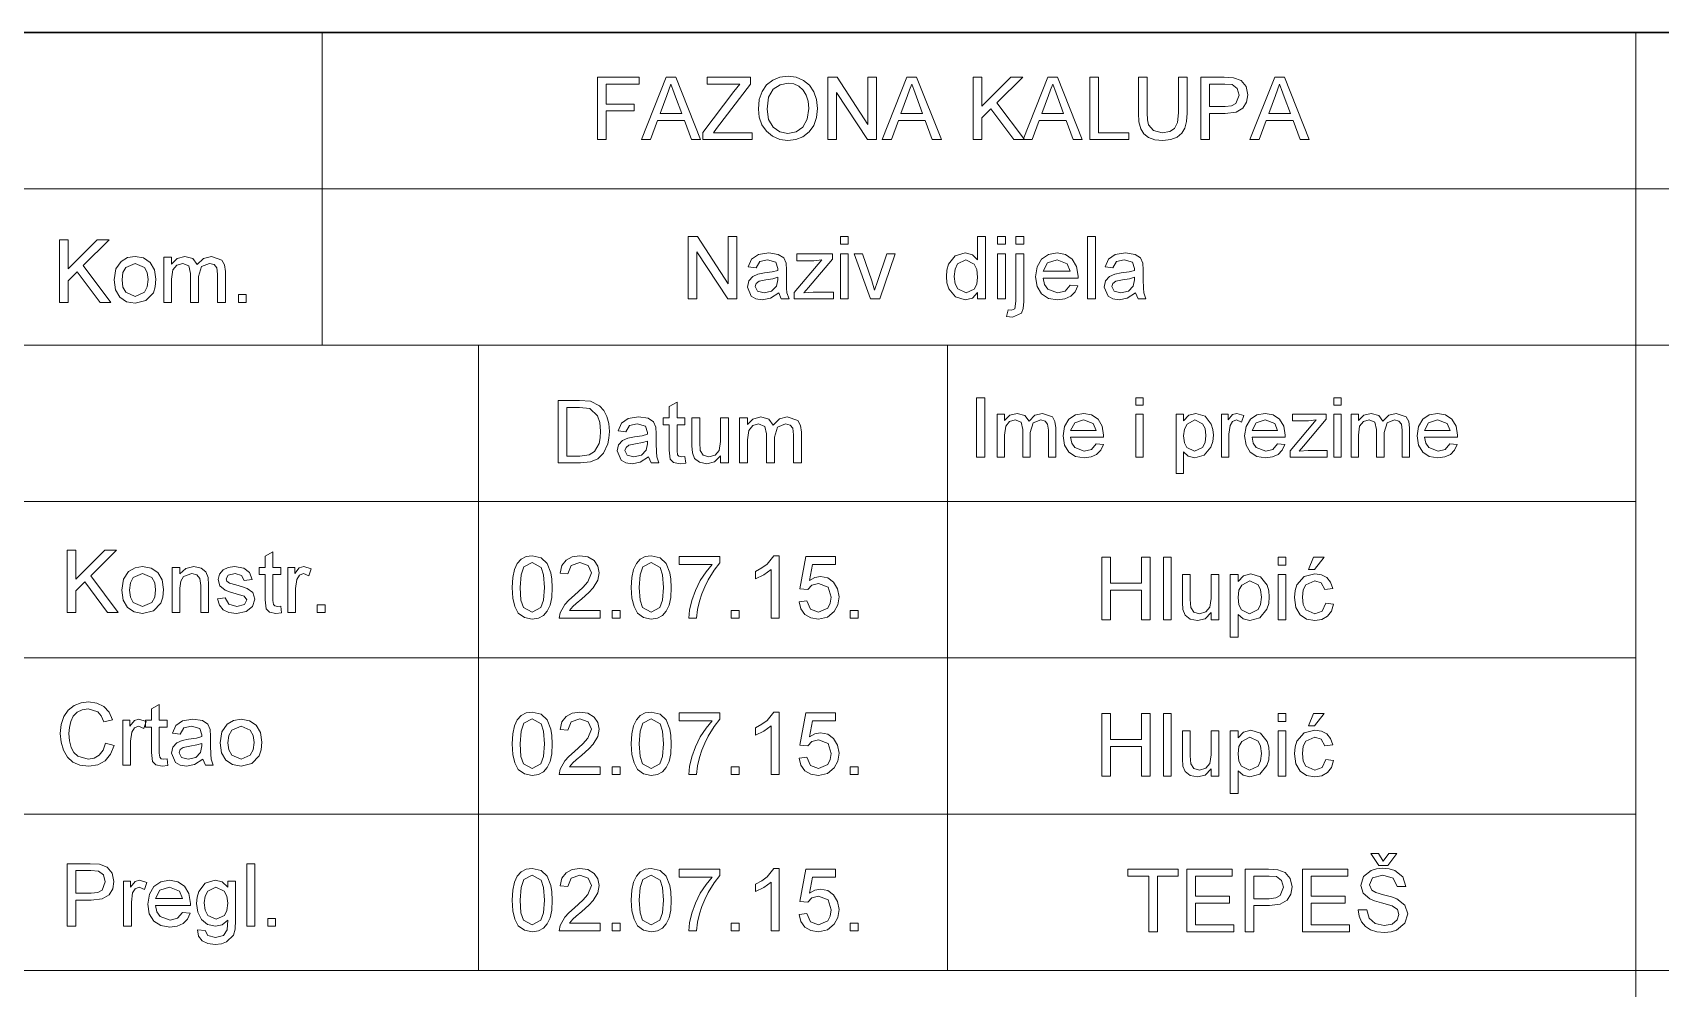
# Model space of a CAD drawing. Extents: x 0 to 297, y 0 to 420.
# Drawn here: x 224.73 to 261.16, y 18.6 to 40 of the extents above; entities that cross this region are included whole.
import ezdxf

# ---------------------------------------------------------------- set-up
doc = ezdxf.new("R2010")
doc.units = 0

msp = doc.modelspace()

# ---------------------------------------------------------------- linework, layer by layer
at = {"color": 7, "lineweight": 30}
msp.add_line((142.421, 40), (292, 40), dxfattribs=at)
at = {"color": 7, "lineweight": 13, "ltscale": 0.175}
msp.add_line((231.211, 40), (231.211, 33), dxfattribs=at)
at = {"color": 7, "lineweight": 13}
for p, q in [((260.611, 40), (260.611, 5)), ((142.421, 36.5), (292, 36.5)), ((292, 33), (142.421, 33)), ((142.421, 29.5), (260.611, 29.5)), ((142.421, 26), (260.611, 26)), ((142.421, 22.5), (260.611, 22.5)), ((142.421, 19), (292, 19))]:
    msp.add_line(p, q, dxfattribs=at)
at = {"color": 7, "lineweight": 13, "ltscale": 0.35}
for p, q in [((234.711, 33), (234.711, 19)), ((245.211, 33), (245.211, 19))]:
    msp.add_line(p, q, dxfattribs=at)
at = {"color": 7, "lineweight": 13}
for points in [[(237.376, 37.602), (237.376, 39.002), (238.31, 39.002), (238.31, 38.847), (237.571, 38.847), (237.571, 38.4), (238.193, 38.4), (238.193, 38.244), (237.571, 38.244), (237.571, 37.602)], [(238.357, 37.602), (238.912, 39.002), (239.127, 39.002), (239.682, 37.602), (239.476, 37.602), (239.32, 38.03), (238.719, 38.03), (238.562, 37.602)], [(239.732, 37.602), (239.732, 37.765), (240.429, 38.677), (240.559, 38.847), (239.829, 38.847), (239.829, 39.002), (240.802, 39.002), (240.802, 38.847), (240.042, 37.854), (239.969, 37.758), (240.84, 37.758), (240.84, 37.602)], [(240.977, 38.284), (240.997, 38.498), (241.059, 38.679), (241.161, 38.826), (241.297, 38.935), (241.456, 39), (241.639, 39.022), (241.821, 38.999), (241.984, 38.93), (242.119, 38.82), (242.218, 38.673), (242.279, 38.498), (242.299, 38.3), (242.278, 38.1), (242.214, 37.921), (242.111, 37.775), (241.973, 37.669), (241.812, 37.604), (241.638, 37.583), (241.453, 37.607), (241.289, 37.678), (241.154, 37.79), (241.056, 37.937), (240.996, 38.106)], [(242.532, 37.602), (242.532, 39.002), (242.738, 39.002), (243.427, 37.945), (243.427, 39.002), (243.621, 39.002), (243.621, 37.602), (243.415, 37.602), (242.727, 38.66), (242.727, 37.602)], [(243.746, 37.602), (244.301, 39.002), (244.516, 39.002), (245.071, 37.602), (244.865, 37.602), (244.709, 38.03), (244.108, 38.03), (243.952, 37.602)], [(245.782, 37.602), (245.782, 39.002), (245.977, 39.002), (245.977, 38.354), (246.625, 39.002), (246.891, 39.002), (246.314, 38.426), (246.93, 37.602), (246.692, 37.602), (246.178, 38.289), (245.977, 38.088), (245.977, 37.602)], [(246.899, 37.602), (247.454, 39.002), (247.669, 39.002), (248.224, 37.602), (248.019, 37.602), (247.862, 38.03), (247.261, 38.03), (247.105, 37.602)], [(248.391, 37.602), (248.391, 39.002), (248.585, 39.002), (248.585, 37.758), (249.266, 37.758), (249.266, 37.602)], [(250.374, 39.002), (250.569, 39.002), (250.569, 38.196), (250.557, 38.007), (250.522, 37.862), (250.455, 37.75), (250.351, 37.661), (250.209, 37.602), (250.028, 37.583), (249.851, 37.6), (249.709, 37.65), (249.603, 37.733), (249.533, 37.846), (249.493, 37.998), (249.48, 38.196), (249.48, 39.002), (249.674, 39.002), (249.674, 38.202), (249.682, 38.045), (249.707, 37.936), (249.818, 37.804), (250.012, 37.758), (250.18, 37.781), (250.291, 37.85), (250.354, 37.984), (250.374, 38.202)], [(250.88, 37.602), (250.88, 39.002), (251.399, 39.002), (251.608, 38.989), (251.778, 38.925), (251.888, 38.792), (251.93, 38.604), (251.902, 38.442), (251.82, 38.307), (251.665, 38.216), (251.422, 38.186), (251.074, 38.186), (251.074, 37.602)], [(251.977, 37.602), (252.532, 39.002), (252.747, 39.002), (253.302, 37.602), (253.097, 37.602), (252.94, 38.03), (252.339, 38.03), (252.183, 37.602)], [(238.777, 38.186), (239.262, 38.186), (239.124, 38.563), (239.065, 38.722), (239.019, 38.847), (238.972, 38.718), (238.924, 38.588)], [(241.171, 38.281), (241.204, 38.056), (241.304, 37.884), (241.453, 37.775), (241.637, 37.738), (241.823, 37.775), (241.973, 37.885), (242.071, 38.063), (242.104, 38.301), (242.09, 38.461), (242.048, 38.599), (241.979, 38.712), (241.883, 38.796), (241.768, 38.849), (241.64, 38.866), (241.461, 38.833), (241.309, 38.731), (241.206, 38.552)], [(244.166, 38.186), (244.651, 38.186), (244.513, 38.563), (244.454, 38.722), (244.409, 38.847), (244.361, 38.718), (244.313, 38.588)], [(247.319, 38.186), (247.804, 38.186), (247.666, 38.563), (247.607, 38.722), (247.562, 38.847), (247.514, 38.718), (247.466, 38.588)], [(251.074, 38.341), (251.42, 38.341), (251.567, 38.358), (251.663, 38.409), (251.735, 38.599), (251.693, 38.751), (251.581, 38.834), (251.416, 38.847), (251.074, 38.847)], [(252.397, 38.186), (252.882, 38.186), (252.744, 38.563), (252.685, 38.722), (252.64, 38.847), (252.592, 38.718), (252.545, 38.588)], [(225.335, 33.958), (225.335, 35.358), (225.53, 35.358), (225.53, 34.71), (226.178, 35.358), (226.444, 35.358), (225.867, 34.782), (226.482, 33.958), (226.245, 33.958), (225.731, 34.645), (225.53, 34.444), (225.53, 33.958)], [(239.407, 34.035), (239.407, 35.435), (239.613, 35.435), (240.302, 34.377), (240.302, 35.435), (240.496, 35.435), (240.496, 34.035), (240.29, 34.035), (239.602, 35.092), (239.602, 34.035)], [(242.81, 35.26), (242.81, 35.435), (242.985, 35.435), (242.985, 35.26)], [(245.882, 34.035), (245.882, 34.181), (245.766, 34.057), (245.607, 34.015), (245.39, 34.081), (245.237, 34.266), (245.196, 34.394), (245.182, 34.539), (245.195, 34.683), (245.232, 34.812), (245.382, 35), (245.606, 35.065), (245.767, 35.023), (245.882, 34.913), (245.882, 35.435), (246.057, 35.435), (246.057, 34.035)], [(246.33, 35.26), (246.33, 35.435), (246.505, 35.435), (246.505, 35.26)], [(246.738, 35.26), (246.738, 35.435), (246.913, 35.435), (246.913, 35.26)], [(248.344, 34.035), (248.344, 35.435), (248.519, 35.435), (248.519, 34.035)], [(226.56, 34.464), (226.599, 34.707), (226.714, 34.877), (226.857, 34.961), (227.027, 34.989), (227.214, 34.955), (227.363, 34.853), (227.461, 34.691), (227.494, 34.478), (227.479, 34.305), (227.436, 34.173), (227.268, 34), (227.027, 33.939), (226.838, 33.973), (226.689, 34.074), (226.592, 34.239)], [(227.669, 33.958), (227.669, 34.969), (227.844, 34.969), (227.844, 34.817), (227.967, 34.942), (228.141, 34.989), (228.321, 34.94), (228.419, 34.805), (228.558, 34.943), (228.734, 34.989), (228.968, 34.906), (229.029, 34.8), (229.049, 34.65), (229.049, 33.958), (228.874, 33.958), (228.874, 34.588), (228.857, 34.734), (228.797, 34.806), (228.694, 34.833), (228.517, 34.763), (228.446, 34.539), (228.446, 33.958), (228.271, 33.958), (228.271, 34.608), (228.23, 34.777), (228.093, 34.833), (227.96, 34.796), (227.871, 34.685), (227.844, 34.477), (227.844, 33.958)], [(241.43, 34.171), (241.246, 34.05), (241.063, 34.015), (240.921, 34.035), (240.816, 34.096), (240.73, 34.303), (240.762, 34.438), (240.848, 34.536), (240.967, 34.592), (241.114, 34.618), (241.288, 34.645), (241.409, 34.676), (241.41, 34.718), (241.364, 34.856), (241.177, 34.91), (241.006, 34.871), (240.924, 34.735), (240.749, 34.754), (240.825, 34.928), (240.978, 35.03), (241.21, 35.065), (241.422, 35.034), (241.542, 34.957), (241.596, 34.839), (241.605, 34.685), (241.605, 34.468), (241.608, 34.28), (241.616, 34.17), (241.663, 34.035), (241.488, 34.035)], [(241.78, 34.035), (241.78, 34.181), (242.394, 34.91), (242.217, 34.89), (241.838, 34.89), (241.838, 35.046), (242.635, 35.046), (242.635, 34.93), (242.095, 34.29), (241.995, 34.171), (242.203, 34.19), (242.655, 34.19), (242.655, 34.035)], [(242.81, 34.035), (242.81, 35.046), (242.985, 35.046), (242.985, 34.035)], [(243.488, 34.035), (243.121, 35.046), (243.307, 35.046), (243.514, 34.44), (243.578, 34.236), (243.641, 34.429), (243.85, 35.046), (244.035, 35.046), (243.693, 34.035)], [(246.33, 34.035), (246.33, 35.046), (246.505, 35.046), (246.505, 34.035)], [(246.532, 33.645), (246.564, 33.795), (246.64, 33.782), (246.714, 33.816), (246.738, 33.989), (246.738, 35.046), (246.913, 35.046), (246.913, 33.981), (246.901, 33.823), (246.865, 33.721), (246.664, 33.626)], [(247.953, 34.346), (248.125, 34.326), (248.063, 34.195), (247.966, 34.097), (247.834, 34.036), (247.67, 34.015), (247.467, 34.049), (247.31, 34.151), (247.211, 34.314), (247.177, 34.532), (247.211, 34.757), (247.312, 34.925), (247.466, 35.03), (247.66, 35.065), (247.848, 35.031), (247.999, 34.929), (248.097, 34.765), (248.13, 34.546), (248.129, 34.501), (247.352, 34.501), (247.382, 34.36), (247.451, 34.256), (247.673, 34.171), (247.842, 34.213)], [(249.413, 34.171), (249.23, 34.05), (249.047, 34.015), (248.905, 34.035), (248.8, 34.096), (248.713, 34.303), (248.746, 34.438), (248.832, 34.536), (248.951, 34.592), (249.098, 34.618), (249.272, 34.645), (249.393, 34.676), (249.394, 34.718), (249.347, 34.856), (249.161, 34.91), (248.989, 34.871), (248.908, 34.735), (248.733, 34.754), (248.809, 34.928), (248.962, 35.03), (249.193, 35.065), (249.406, 35.034), (249.526, 34.957), (249.58, 34.839), (249.588, 34.685), (249.588, 34.468), (249.591, 34.28), (249.6, 34.17), (249.647, 34.035), (249.472, 34.035)], [(226.735, 34.464), (226.756, 34.302), (226.818, 34.187), (227.027, 34.094), (227.235, 34.187), (227.298, 34.304), (227.319, 34.47), (227.298, 34.627), (227.235, 34.741), (227.027, 34.833), (226.818, 34.742), (226.756, 34.626)], [(245.357, 34.54), (245.377, 34.378), (245.436, 34.263), (245.623, 34.171), (245.807, 34.258), (245.863, 34.369), (245.882, 34.526), (245.863, 34.698), (245.805, 34.817), (245.615, 34.91), (245.431, 34.821), (245.376, 34.706)], [(247.352, 34.657), (247.955, 34.657), (247.886, 34.823), (247.659, 34.91), (247.447, 34.841)], [(241.41, 34.521), (241.297, 34.49), (241.139, 34.464), (240.993, 34.433), (240.928, 34.384), (240.905, 34.312), (240.955, 34.211), (241.102, 34.171), (241.273, 34.212), (241.383, 34.319), (241.409, 34.466)], [(249.394, 34.521), (249.281, 34.49), (249.122, 34.464), (248.977, 34.433), (248.911, 34.384), (248.888, 34.312), (248.939, 34.211), (249.086, 34.171), (249.257, 34.212), (249.366, 34.319), (249.393, 34.466)], [(229.341, 33.958), (229.341, 34.133), (229.516, 34.133), (229.516, 33.958)], [(236.493, 30.364), (236.493, 31.764), (236.971, 31.764), (237.218, 31.744), (237.422, 31.644), (237.518, 31.537), (237.586, 31.405), (237.627, 31.249), (237.641, 31.072), (237.631, 30.922), (237.604, 30.789), (237.509, 30.585), (237.383, 30.458), (237.217, 30.388), (236.994, 30.364)], [(239.332, 30.511), (239.352, 30.36), (239.222, 30.345), (239.076, 30.374), (239.003, 30.45), (238.982, 30.649), (238.982, 31.22), (238.846, 31.22), (238.846, 31.375), (238.982, 31.375), (238.982, 31.625), (239.157, 31.728), (239.157, 31.375), (239.332, 31.375), (239.332, 31.22), (239.157, 31.22), (239.157, 30.638), (239.166, 30.545), (239.196, 30.513), (239.256, 30.5)], [(245.859, 30.497), (245.859, 31.826), (246.044, 31.826), (246.044, 30.497)], [(249.422, 31.66), (249.422, 31.826), (249.588, 31.826), (249.588, 31.66)], [(253.852, 31.66), (253.852, 31.826), (254.018, 31.826), (254.018, 31.66)], [(236.688, 30.52), (236.978, 30.52), (237.189, 30.546), (237.311, 30.62), (237.41, 30.8), (237.437, 30.926), (237.446, 31.075), (237.429, 31.273), (237.376, 31.419), (237.206, 31.58), (236.973, 31.609), (236.688, 31.609)], [(238.516, 30.5), (238.332, 30.38), (238.149, 30.345), (238.007, 30.365), (237.902, 30.426), (237.816, 30.633), (237.848, 30.768), (237.934, 30.866), (238.053, 30.922), (238.2, 30.947), (238.374, 30.974), (238.495, 31.006), (238.496, 31.048), (238.45, 31.185), (238.263, 31.239), (238.092, 31.201), (238.01, 31.064), (237.835, 31.084), (237.911, 31.257), (238.064, 31.359), (238.296, 31.395), (238.508, 31.364), (238.628, 31.286), (238.682, 31.168), (238.691, 31.015), (238.691, 30.798), (238.693, 30.61), (238.702, 30.5), (238.749, 30.364), (238.574, 30.364)], [(240.129, 30.364), (240.129, 30.524), (239.995, 30.39), (239.82, 30.345), (239.66, 30.379), (239.549, 30.465), (239.498, 30.592), (239.488, 30.751), (239.488, 31.375), (239.663, 31.375), (239.663, 30.822), (239.673, 30.643), (239.74, 30.539), (239.867, 30.5), (240.008, 30.54), (240.102, 30.646), (240.129, 30.841), (240.129, 31.375), (240.304, 31.375), (240.304, 30.364)], [(240.557, 30.364), (240.557, 31.375), (240.732, 31.375), (240.732, 31.223), (240.855, 31.348), (241.03, 31.395), (241.209, 31.346), (241.308, 31.211), (241.447, 31.349), (241.623, 31.395), (241.856, 31.312), (241.917, 31.206), (241.938, 31.056), (241.938, 30.364), (241.763, 30.364), (241.763, 30.994), (241.746, 31.14), (241.686, 31.212), (241.583, 31.239), (241.406, 31.169), (241.335, 30.945), (241.335, 30.364), (241.16, 30.364), (241.16, 31.014), (241.118, 31.183), (240.982, 31.239), (240.848, 31.202), (240.76, 31.092), (240.732, 30.883), (240.732, 30.364)], [(246.321, 30.497), (246.321, 31.457), (246.487, 31.457), (246.487, 31.312), (246.604, 31.431), (246.769, 31.475), (246.94, 31.429), (247.033, 31.301), (247.165, 31.432), (247.332, 31.475), (247.554, 31.396), (247.612, 31.296), (247.631, 31.154), (247.631, 30.497), (247.465, 30.497), (247.465, 31.095), (247.449, 31.233), (247.392, 31.302), (247.294, 31.328), (247.126, 31.261), (247.059, 31.048), (247.059, 30.497), (246.893, 30.497), (246.893, 31.113), (246.853, 31.274), (246.723, 31.328), (246.597, 31.292), (246.513, 31.187), (246.487, 30.989), (246.487, 30.497)], [(248.534, 30.792), (248.697, 30.774), (248.639, 30.649), (248.546, 30.556), (248.421, 30.498), (248.265, 30.479), (248.072, 30.511), (247.923, 30.607), (247.829, 30.762), (247.797, 30.969), (247.829, 31.182), (247.925, 31.342), (248.071, 31.442), (248.256, 31.475), (248.434, 31.443), (248.577, 31.346), (248.671, 31.191), (248.702, 30.983), (248.701, 30.94), (247.963, 30.94), (247.992, 30.806), (248.057, 30.707), (248.268, 30.626), (248.428, 30.666)], [(249.422, 30.497), (249.422, 31.457), (249.588, 31.457), (249.588, 30.497)], [(250.326, 30.128), (250.326, 31.457), (250.492, 31.457), (250.492, 31.31), (250.607, 31.434), (250.762, 31.475), (250.973, 31.412), (251.11, 31.235), (251.145, 31.115), (251.157, 30.984), (251.144, 30.845), (251.104, 30.72), (250.952, 30.541), (250.742, 30.479), (250.597, 30.516), (250.492, 30.612), (250.492, 30.128)], [(251.341, 30.497), (251.341, 31.457), (251.489, 31.457), (251.489, 31.328), (251.586, 31.447), (251.683, 31.475), (251.84, 31.43), (251.787, 31.281), (251.677, 31.328), (251.589, 31.295), (251.533, 31.204), (251.507, 31.01), (251.507, 30.497)], [(252.594, 30.792), (252.757, 30.774), (252.699, 30.649), (252.607, 30.556), (252.481, 30.498), (252.326, 30.479), (252.133, 30.511), (251.984, 30.607), (251.89, 30.762), (251.858, 30.969), (251.89, 31.182), (251.986, 31.342), (252.132, 31.442), (252.316, 31.475), (252.495, 31.443), (252.638, 31.346), (252.731, 31.191), (252.763, 30.983), (252.762, 30.94), (252.024, 30.94), (252.052, 30.806), (252.118, 30.707), (252.329, 30.626), (252.489, 30.666)], [(252.873, 30.497), (252.873, 30.636), (253.457, 31.328), (253.288, 31.309), (252.929, 31.309), (252.929, 31.457), (253.685, 31.457), (253.685, 31.347), (253.173, 30.739), (253.077, 30.626), (253.276, 30.645), (253.704, 30.645), (253.704, 30.497)], [(253.852, 30.497), (253.852, 31.457), (254.018, 31.457), (254.018, 30.497)], [(254.239, 30.497), (254.239, 31.457), (254.405, 31.457), (254.405, 31.312), (254.522, 31.431), (254.688, 31.475), (254.858, 31.429), (254.952, 31.301), (255.084, 31.432), (255.251, 31.475), (255.472, 31.396), (255.53, 31.296), (255.55, 31.154), (255.55, 30.497), (255.384, 30.497), (255.384, 31.095), (255.368, 31.233), (255.31, 31.302), (255.213, 31.328), (255.044, 31.261), (254.978, 31.048), (254.978, 30.497), (254.811, 30.497), (254.811, 31.113), (254.772, 31.274), (254.642, 31.328), (254.516, 31.292), (254.431, 31.187), (254.405, 30.989), (254.405, 30.497)], [(256.452, 30.792), (256.615, 30.774), (256.557, 30.649), (256.464, 30.556), (256.339, 30.498), (256.183, 30.479), (255.99, 30.511), (255.842, 30.607), (255.747, 30.762), (255.716, 30.969), (255.748, 31.182), (255.843, 31.342), (255.99, 31.442), (256.174, 31.475), (256.353, 31.443), (256.496, 31.346), (256.589, 31.191), (256.62, 30.983), (256.619, 30.94), (255.882, 30.94), (255.91, 30.806), (255.976, 30.707), (256.187, 30.626), (256.347, 30.666)], [(247.963, 31.088), (248.536, 31.088), (248.47, 31.246), (248.255, 31.328), (248.054, 31.262)], [(250.492, 30.969), (250.51, 30.817), (250.564, 30.71), (250.738, 30.626), (250.916, 30.713), (250.972, 30.823), (250.991, 30.981), (250.972, 31.133), (250.918, 31.241), (250.745, 31.328), (250.569, 31.236), (250.511, 31.123)], [(252.024, 31.088), (252.596, 31.088), (252.531, 31.246), (252.316, 31.328), (252.114, 31.262)], [(255.882, 31.088), (256.454, 31.088), (256.388, 31.246), (256.173, 31.328), (255.972, 31.262)], [(238.496, 30.85), (238.383, 30.819), (238.225, 30.793), (238.079, 30.763), (238.014, 30.714), (237.991, 30.642), (238.041, 30.541), (238.188, 30.5), (238.359, 30.542), (238.468, 30.648), (238.495, 30.796)], [(225.505, 27.014), (225.505, 28.414), (225.699, 28.414), (225.699, 27.766), (226.347, 28.414), (226.613, 28.414), (226.036, 27.838), (226.652, 27.014), (226.414, 27.014), (225.9, 27.701), (225.699, 27.5), (225.699, 27.014)], [(230.288, 27.161), (230.307, 27.01), (230.177, 26.995), (230.032, 27.024), (229.959, 27.1), (229.938, 27.299), (229.938, 27.87), (229.802, 27.87), (229.802, 28.025), (229.938, 28.025), (229.938, 28.275), (230.113, 28.378), (230.113, 28.025), (230.288, 28.025), (230.288, 27.87), (230.113, 27.87), (230.113, 27.288), (230.122, 27.195), (230.152, 27.163), (230.212, 27.15)], [(235.468, 27.578), (235.481, 27.802), (235.519, 27.98), (235.581, 28.115), (235.667, 28.212), (235.779, 28.269), (235.916, 28.288), (236.114, 28.243), (236.252, 28.114), (236.332, 27.907), (236.355, 27.764), (236.363, 27.578), (236.351, 27.356), (236.313, 27.178), (236.252, 27.043), (236.165, 26.946), (236.053, 26.888), (235.916, 26.869), (235.739, 26.903), (235.604, 27.003), (235.529, 27.149), (235.484, 27.34)], [(235.643, 27.579), (235.663, 27.295), (235.722, 27.13), (235.916, 27.024), (236.109, 27.131), (236.168, 27.296), (236.188, 27.579), (236.169, 27.857), (236.112, 28.023), (235.914, 28.133), (235.725, 28.036), (235.664, 27.86)], [(237.432, 27.063), (237.432, 26.888), (236.518, 26.888), (236.538, 27.011), (236.645, 27.199), (236.736, 27.296), (236.863, 27.405), (237.05, 27.575), (237.162, 27.701), (237.238, 27.902), (237.167, 28.066), (236.981, 28.133), (236.787, 28.066), (236.713, 27.88), (236.538, 27.899), (236.58, 28.067), (236.672, 28.189), (236.808, 28.263), (236.984, 28.288), (237.162, 28.261), (237.298, 28.177), (237.384, 28.053), (237.413, 27.902), (237.382, 27.737), (237.278, 27.567), (237.179, 27.462), (237.027, 27.326), (236.9, 27.219), (236.826, 27.154), (236.747, 27.063)], [(238.132, 27.578), (238.145, 27.802), (238.182, 27.98), (238.245, 28.115), (238.331, 28.212), (238.443, 28.269), (238.58, 28.288), (238.778, 28.243), (238.916, 28.114), (238.996, 27.907), (239.019, 27.764), (239.027, 27.578), (239.014, 27.356), (238.977, 27.178), (238.915, 27.043), (238.829, 26.946), (238.717, 26.888), (238.58, 26.869), (238.403, 26.903), (238.268, 27.003), (238.193, 27.149), (238.147, 27.34)], [(238.307, 27.579), (238.327, 27.295), (238.386, 27.13), (238.58, 27.024), (238.773, 27.131), (238.832, 27.296), (238.852, 27.579), (238.833, 27.857), (238.776, 28.023), (238.578, 28.133), (238.389, 28.036), (238.328, 27.86)], [(239.202, 28.094), (239.202, 28.269), (240.116, 28.269), (240.116, 28.127), (239.985, 27.962), (239.855, 27.75), (239.775, 27.593), (239.709, 27.433), (239.655, 27.27), (239.614, 27.087), (239.591, 26.888), (239.416, 26.888), (239.435, 27.069), (239.485, 27.284), (239.566, 27.512), (239.676, 27.731), (239.805, 27.929), (239.941, 28.094)], [(241.438, 26.888), (241.263, 26.888), (241.263, 27.979), (241.097, 27.861), (240.913, 27.773), (240.913, 27.938), (241.05, 28.013), (241.17, 28.102), (241.325, 28.288), (241.438, 28.288)], [(241.885, 27.258), (242.06, 27.277), (242.145, 27.088), (242.32, 27.024), (242.529, 27.116), (242.586, 27.222), (242.605, 27.357), (242.534, 27.583), (242.321, 27.666), (242.174, 27.628), (242.08, 27.53), (241.905, 27.549), (242.041, 28.269), (242.702, 28.269), (242.702, 28.094), (242.185, 28.094), (242.118, 27.732), (242.24, 27.799), (242.368, 27.822), (242.528, 27.79), (242.66, 27.695), (242.75, 27.549), (242.78, 27.368), (242.753, 27.191), (242.673, 27.039), (242.52, 26.911), (242.319, 26.869), (242.151, 26.896), (242.018, 26.975), (241.927, 27.099)], [(248.658, 26.853), (248.658, 28.253), (248.852, 28.253), (248.852, 27.67), (249.552, 27.67), (249.552, 28.253), (249.746, 28.253), (249.746, 26.853), (249.552, 26.853), (249.552, 27.514), (248.852, 27.514), (248.852, 26.853)], [(250.038, 26.853), (250.038, 28.253), (250.213, 28.253), (250.213, 26.853)], [(252.605, 28.078), (252.605, 28.253), (252.78, 28.253), (252.78, 28.078)], [(253.285, 27.981), (253.402, 28.253), (253.635, 28.253), (253.421, 27.981)], [(226.73, 27.52), (226.768, 27.763), (226.883, 27.933), (227.026, 28.017), (227.197, 28.045), (227.384, 28.011), (227.533, 27.909), (227.63, 27.747), (227.663, 27.534), (227.649, 27.361), (227.605, 27.229), (227.437, 27.056), (227.197, 26.995), (227.008, 27.029), (226.859, 27.13), (226.762, 27.295)], [(226.905, 27.52), (226.925, 27.358), (226.988, 27.243), (227.197, 27.15), (227.405, 27.243), (227.467, 27.36), (227.488, 27.526), (227.467, 27.683), (227.404, 27.797), (227.197, 27.889), (226.988, 27.798), (226.925, 27.682)], [(227.857, 27.014), (227.857, 28.025), (228.032, 28.025), (228.032, 27.882), (228.163, 28.004), (228.342, 28.045), (228.503, 28.012), (228.614, 27.926), (228.665, 27.8), (228.674, 27.634), (228.674, 27.014), (228.499, 27.014), (228.499, 27.622), (228.48, 27.777), (228.411, 27.859), (228.294, 27.889), (228.11, 27.821), (228.052, 27.721), (228.032, 27.56), (228.032, 27.014)], [(228.869, 27.325), (229.044, 27.345), (229.122, 27.201), (229.301, 27.15), (229.473, 27.195), (229.53, 27.298), (229.465, 27.382), (229.289, 27.436), (229.139, 27.48), (229.04, 27.519), (228.927, 27.615), (228.888, 27.752), (228.918, 27.878), (229.001, 27.974), (229.108, 28.024), (229.253, 28.045), (229.458, 28.01), (229.588, 27.914), (229.646, 27.753), (229.471, 27.734), (229.41, 27.848), (229.266, 27.889), (229.11, 27.854), (229.063, 27.77), (229.082, 27.716), (229.143, 27.674), (229.284, 27.634), (229.431, 27.589), (229.533, 27.554), (229.659, 27.463), (229.705, 27.316), (229.655, 27.154), (229.511, 27.036), (229.299, 26.995), (229.126, 27.016), (229, 27.078), (228.916, 27.182)], [(230.444, 27.014), (230.444, 28.025), (230.599, 28.025), (230.599, 27.89), (230.701, 28.015), (230.804, 28.045), (230.969, 27.997), (230.913, 27.84), (230.797, 27.889), (230.704, 27.855), (230.645, 27.759), (230.619, 27.555), (230.619, 27.014)], [(251.108, 26.853), (251.108, 27.013), (250.973, 26.878), (250.799, 26.834), (250.638, 26.868), (250.527, 26.954), (250.476, 27.08), (250.466, 27.24), (250.466, 27.864), (250.641, 27.864), (250.641, 27.311), (250.651, 27.132), (250.718, 27.027), (250.845, 26.989), (250.986, 27.028), (251.08, 27.134), (251.108, 27.329), (251.108, 27.864), (251.283, 27.864), (251.283, 26.853)], [(251.535, 26.464), (251.535, 27.864), (251.71, 27.864), (251.71, 27.709), (251.831, 27.84), (251.995, 27.884), (252.216, 27.817), (252.361, 27.631), (252.398, 27.504), (252.41, 27.366), (252.397, 27.22), (252.355, 27.089), (252.195, 26.899), (251.973, 26.834), (251.821, 26.874), (251.71, 26.975), (251.71, 26.464)], [(251.71, 27.35), (251.729, 27.19), (251.786, 27.077), (251.969, 26.989), (252.157, 27.08), (252.216, 27.197), (252.235, 27.363), (252.216, 27.523), (252.159, 27.637), (251.977, 27.728), (251.791, 27.631), (251.73, 27.513)], [(252.605, 26.853), (252.605, 27.864), (252.78, 27.864), (252.78, 26.853)], [(253.674, 27.222), (253.849, 27.203), (253.8, 27.048), (253.709, 26.932), (253.583, 26.858), (253.431, 26.834), (253.245, 26.867), (253.1, 26.968), (253.006, 27.132), (252.974, 27.355), (252.988, 27.507), (253.028, 27.639), (253.191, 27.823), (253.43, 27.884), (253.578, 27.862), (253.697, 27.797), (253.782, 27.693), (253.83, 27.553), (253.655, 27.534), (253.573, 27.679), (253.431, 27.728), (253.228, 27.639), (253.169, 27.525), (253.149, 27.36), (253.168, 27.192), (253.226, 27.077), (253.425, 26.989), (253.59, 27.046)], [(231.105, 27.014), (231.105, 27.189), (231.28, 27.189), (231.28, 27.014)], [(237.705, 26.888), (237.705, 27.063), (237.88, 27.063), (237.88, 26.888)], [(240.368, 26.888), (240.368, 27.063), (240.543, 27.063), (240.543, 26.888)], [(243.032, 26.888), (243.032, 27.063), (243.207, 27.063), (243.207, 26.888)], [(226.364, 24.088), (226.559, 24.041), (226.479, 23.842), (226.355, 23.696), (226.191, 23.607), (225.994, 23.577), (225.794, 23.6), (225.636, 23.668), (225.514, 23.781), (225.425, 23.934), (225.371, 24.114), (225.353, 24.307), (225.373, 24.51), (225.434, 24.686), (225.531, 24.828), (225.662, 24.932), (225.818, 24.995), (225.988, 25.016), (226.174, 24.989), (226.328, 24.91), (226.445, 24.782), (226.52, 24.612), (226.325, 24.569), (226.27, 24.7), (226.195, 24.791), (225.979, 24.86), (225.842, 24.841), (225.729, 24.783), (225.644, 24.693), (225.588, 24.576), (225.558, 24.444), (225.548, 24.308), (225.56, 24.141), (225.597, 23.997), (225.66, 23.881), (225.75, 23.798), (225.976, 23.732), (226.112, 23.755), (226.226, 23.822), (226.312, 23.933)], [(227.745, 23.743), (227.764, 23.592), (227.634, 23.577), (227.489, 23.606), (227.416, 23.682), (227.395, 23.881), (227.395, 24.452), (227.259, 24.452), (227.259, 24.607), (227.395, 24.607), (227.395, 24.857), (227.57, 24.959), (227.57, 24.607), (227.745, 24.607), (227.745, 24.452), (227.57, 24.452), (227.57, 23.87), (227.579, 23.777), (227.609, 23.744), (227.669, 23.732)], [(235.468, 24.078), (235.481, 24.302), (235.519, 24.48), (235.581, 24.615), (235.667, 24.712), (235.779, 24.769), (235.916, 24.788), (236.114, 24.743), (236.252, 24.614), (236.332, 24.407), (236.355, 24.264), (236.363, 24.078), (236.351, 23.856), (236.313, 23.678), (236.252, 23.543), (236.165, 23.446), (236.053, 23.388), (235.916, 23.369), (235.739, 23.403), (235.604, 23.503), (235.529, 23.649), (235.484, 23.84)], [(237.432, 23.563), (237.432, 23.388), (236.518, 23.388), (236.538, 23.511), (236.645, 23.699), (236.736, 23.796), (236.863, 23.905), (237.05, 24.075), (237.162, 24.201), (237.238, 24.402), (237.167, 24.566), (236.981, 24.633), (236.787, 24.566), (236.713, 24.38), (236.538, 24.399), (236.58, 24.567), (236.672, 24.689), (236.808, 24.763), (236.984, 24.788), (237.162, 24.761), (237.298, 24.677), (237.384, 24.553), (237.413, 24.402), (237.382, 24.237), (237.278, 24.067), (237.179, 23.962), (237.027, 23.826), (236.9, 23.719), (236.826, 23.654), (236.747, 23.563)], [(238.132, 24.078), (238.145, 24.302), (238.182, 24.48), (238.245, 24.615), (238.331, 24.712), (238.443, 24.769), (238.58, 24.788), (238.778, 24.743), (238.916, 24.614), (238.996, 24.407), (239.019, 24.264), (239.027, 24.078), (239.014, 23.856), (238.977, 23.678), (238.915, 23.543), (238.829, 23.446), (238.717, 23.388), (238.58, 23.369), (238.403, 23.403), (238.268, 23.503), (238.193, 23.649), (238.147, 23.84)], [(241.438, 23.388), (241.263, 23.388), (241.263, 24.479), (241.097, 24.361), (240.913, 24.273), (240.913, 24.438), (241.05, 24.513), (241.17, 24.602), (241.325, 24.788), (241.438, 24.788)], [(226.753, 23.596), (226.753, 24.607), (226.909, 24.607), (226.909, 24.472), (227.011, 24.597), (227.114, 24.627), (227.278, 24.579), (227.222, 24.422), (227.107, 24.471), (227.014, 24.437), (226.955, 24.341), (226.928, 24.137), (226.928, 23.596)], [(228.542, 23.732), (228.358, 23.612), (228.176, 23.577), (228.034, 23.597), (227.929, 23.658), (227.842, 23.865), (227.875, 24), (227.96, 24.098), (228.079, 24.154), (228.226, 24.179), (228.4, 24.206), (228.522, 24.238), (228.523, 24.28), (228.476, 24.417), (228.289, 24.471), (228.118, 24.433), (228.037, 24.296), (227.862, 24.316), (227.937, 24.489), (228.09, 24.591), (228.322, 24.627), (228.534, 24.596), (228.655, 24.518), (228.709, 24.4), (228.717, 24.247), (228.717, 24.03), (228.72, 23.842), (228.729, 23.732), (228.775, 23.596), (228.6, 23.596)], [(228.931, 24.102), (228.969, 24.345), (229.085, 24.515), (229.227, 24.599), (229.398, 24.627), (229.585, 24.593), (229.734, 24.491), (229.832, 24.329), (229.864, 24.116), (229.85, 23.943), (229.807, 23.811), (229.639, 23.638), (229.398, 23.577), (229.209, 23.611), (229.06, 23.712), (228.963, 23.877)], [(229.106, 24.102), (229.127, 23.94), (229.189, 23.825), (229.398, 23.732), (229.606, 23.825), (229.669, 23.942), (229.689, 24.108), (229.668, 24.265), (229.606, 24.379), (229.398, 24.471), (229.189, 24.379), (229.127, 24.264)], [(235.643, 24.079), (235.663, 23.795), (235.722, 23.63), (235.916, 23.524), (236.109, 23.631), (236.168, 23.796), (236.188, 24.079), (236.169, 24.357), (236.112, 24.523), (235.914, 24.633), (235.725, 24.536), (235.664, 24.36)], [(238.307, 24.079), (238.327, 23.795), (238.386, 23.63), (238.58, 23.524), (238.773, 23.631), (238.832, 23.796), (238.852, 24.079), (238.833, 24.357), (238.776, 24.523), (238.578, 24.633), (238.389, 24.536), (238.328, 24.36)], [(239.202, 24.594), (239.202, 24.769), (240.116, 24.769), (240.116, 24.627), (239.985, 24.462), (239.855, 24.25), (239.775, 24.093), (239.709, 23.933), (239.655, 23.77), (239.614, 23.587), (239.591, 23.388), (239.416, 23.388), (239.435, 23.569), (239.485, 23.784), (239.566, 24.012), (239.676, 24.231), (239.805, 24.429), (239.941, 24.594)], [(241.885, 23.758), (242.06, 23.777), (242.145, 23.588), (242.32, 23.524), (242.529, 23.616), (242.586, 23.722), (242.605, 23.857), (242.534, 24.083), (242.321, 24.166), (242.174, 24.128), (242.08, 24.03), (241.905, 24.049), (242.041, 24.769), (242.702, 24.769), (242.702, 24.594), (242.185, 24.594), (242.118, 24.232), (242.24, 24.299), (242.368, 24.322), (242.528, 24.29), (242.66, 24.195), (242.75, 24.049), (242.78, 23.868), (242.753, 23.691), (242.673, 23.539), (242.52, 23.411), (242.319, 23.369), (242.151, 23.396), (242.018, 23.475), (241.927, 23.599)], [(248.658, 23.353), (248.658, 24.753), (248.852, 24.753), (248.852, 24.17), (249.552, 24.17), (249.552, 24.753), (249.746, 24.753), (249.746, 23.353), (249.552, 23.353), (249.552, 24.014), (248.852, 24.014), (248.852, 23.353)], [(250.038, 23.353), (250.038, 24.753), (250.213, 24.753), (250.213, 23.353)], [(252.605, 24.578), (252.605, 24.753), (252.78, 24.753), (252.78, 24.578)], [(253.285, 24.481), (253.402, 24.753), (253.635, 24.753), (253.421, 24.481)], [(228.523, 24.082), (228.409, 24.051), (228.251, 24.025), (228.106, 23.995), (228.04, 23.946), (228.017, 23.874), (228.067, 23.773), (228.215, 23.732), (228.385, 23.774), (228.495, 23.88), (228.522, 24.028)], [(251.108, 23.353), (251.108, 23.513), (250.973, 23.378), (250.799, 23.334), (250.638, 23.368), (250.527, 23.454), (250.476, 23.58), (250.466, 23.74), (250.466, 24.364), (250.641, 24.364), (250.641, 23.811), (250.651, 23.632), (250.718, 23.527), (250.845, 23.489), (250.986, 23.528), (251.08, 23.634), (251.108, 23.829), (251.108, 24.364), (251.283, 24.364), (251.283, 23.353)], [(251.535, 22.964), (251.535, 24.364), (251.71, 24.364), (251.71, 24.209), (251.831, 24.34), (251.995, 24.384), (252.216, 24.317), (252.361, 24.131), (252.398, 24.004), (252.41, 23.866), (252.397, 23.72), (252.355, 23.589), (252.195, 23.399), (251.973, 23.334), (251.821, 23.374), (251.71, 23.475), (251.71, 22.964)], [(251.71, 23.85), (251.729, 23.69), (251.786, 23.577), (251.969, 23.489), (252.157, 23.58), (252.216, 23.697), (252.235, 23.863), (252.216, 24.023), (252.159, 24.137), (251.977, 24.228), (251.791, 24.131), (251.73, 24.013)], [(252.605, 23.353), (252.605, 24.364), (252.78, 24.364), (252.78, 23.353)], [(253.674, 23.722), (253.849, 23.703), (253.8, 23.548), (253.709, 23.432), (253.583, 23.358), (253.431, 23.334), (253.245, 23.367), (253.1, 23.468), (253.006, 23.632), (252.974, 23.855), (252.988, 24.007), (253.028, 24.139), (253.191, 24.323), (253.43, 24.384), (253.578, 24.362), (253.697, 24.297), (253.782, 24.193), (253.83, 24.053), (253.655, 24.034), (253.573, 24.179), (253.431, 24.228), (253.228, 24.139), (253.169, 24.025), (253.149, 23.86), (253.168, 23.692), (253.226, 23.577), (253.425, 23.489), (253.59, 23.546)], [(237.705, 23.388), (237.705, 23.563), (237.88, 23.563), (237.88, 23.388)], [(240.368, 23.388), (240.368, 23.563), (240.543, 23.563), (240.543, 23.388)], [(243.032, 23.388), (243.032, 23.563), (243.207, 23.563), (243.207, 23.388)], [(254.961, 21.446), (255.088, 21.621), (255.263, 21.621), (255.059, 21.349), (254.864, 21.349), (254.679, 21.621), (254.854, 21.621)], [(225.505, 19.992), (225.505, 21.392), (226.024, 21.392), (226.233, 21.379), (226.403, 21.315), (226.513, 21.182), (226.555, 20.994), (226.527, 20.832), (226.445, 20.697), (226.29, 20.606), (226.047, 20.575), (225.699, 20.575), (225.699, 19.992)], [(225.699, 20.731), (226.045, 20.731), (226.191, 20.748), (226.288, 20.799), (226.36, 20.989), (226.318, 21.141), (226.206, 21.224), (226.041, 21.237), (225.699, 21.237)], [(229.53, 19.992), (229.53, 21.392), (229.705, 21.392), (229.705, 19.992)], [(235.468, 20.578), (235.481, 20.802), (235.519, 20.98), (235.581, 21.115), (235.667, 21.212), (235.779, 21.269), (235.916, 21.288), (236.114, 21.243), (236.252, 21.114), (236.332, 20.907), (236.355, 20.764), (236.363, 20.578), (236.351, 20.356), (236.313, 20.178), (236.252, 20.043), (236.165, 19.946), (236.053, 19.888), (235.916, 19.869), (235.739, 19.903), (235.604, 20.003), (235.529, 20.149), (235.484, 20.34)], [(235.643, 20.579), (235.663, 20.295), (235.722, 20.13), (235.916, 20.024), (236.109, 20.131), (236.168, 20.296), (236.188, 20.579), (236.169, 20.857), (236.112, 21.023), (235.914, 21.133), (235.725, 21.036), (235.664, 20.86)], [(237.432, 20.063), (237.432, 19.888), (236.518, 19.888), (236.538, 20.011), (236.645, 20.199), (236.736, 20.296), (236.863, 20.405), (237.05, 20.575), (237.162, 20.701), (237.238, 20.902), (237.167, 21.066), (236.981, 21.133), (236.787, 21.066), (236.713, 20.88), (236.538, 20.899), (236.58, 21.067), (236.672, 21.189), (236.808, 21.263), (236.984, 21.288), (237.162, 21.261), (237.298, 21.177), (237.384, 21.053), (237.413, 20.902), (237.382, 20.737), (237.278, 20.567), (237.179, 20.462), (237.027, 20.326), (236.9, 20.219), (236.826, 20.154), (236.747, 20.063)], [(238.132, 20.578), (238.145, 20.802), (238.182, 20.98), (238.245, 21.115), (238.331, 21.212), (238.443, 21.269), (238.58, 21.288), (238.778, 21.243), (238.916, 21.114), (238.996, 20.907), (239.019, 20.764), (239.027, 20.578), (239.014, 20.356), (238.977, 20.178), (238.915, 20.043), (238.829, 19.946), (238.717, 19.888), (238.58, 19.869), (238.403, 19.903), (238.268, 20.003), (238.193, 20.149), (238.147, 20.34)], [(238.307, 20.579), (238.327, 20.295), (238.386, 20.13), (238.58, 20.024), (238.773, 20.131), (238.832, 20.296), (238.852, 20.579), (238.833, 20.857), (238.776, 21.023), (238.578, 21.133), (238.389, 21.036), (238.328, 20.86)], [(239.202, 21.094), (239.202, 21.269), (240.116, 21.269), (240.116, 21.127), (239.985, 20.962), (239.855, 20.75), (239.775, 20.593), (239.709, 20.433), (239.655, 20.27), (239.614, 20.087), (239.591, 19.888), (239.416, 19.888), (239.435, 20.069), (239.485, 20.284), (239.566, 20.512), (239.676, 20.731), (239.805, 20.929), (239.941, 21.094)], [(241.438, 19.888), (241.263, 19.888), (241.263, 20.979), (241.097, 20.861), (240.913, 20.773), (240.913, 20.938), (241.05, 21.013), (241.17, 21.102), (241.325, 21.288), (241.438, 21.288)], [(241.885, 20.258), (242.06, 20.277), (242.145, 20.088), (242.32, 20.024), (242.529, 20.116), (242.586, 20.222), (242.605, 20.357), (242.534, 20.583), (242.321, 20.666), (242.174, 20.628), (242.08, 20.53), (241.905, 20.549), (242.041, 21.269), (242.702, 21.269), (242.702, 21.094), (242.185, 21.094), (242.118, 20.732), (242.24, 20.799), (242.368, 20.822), (242.528, 20.79), (242.66, 20.695), (242.75, 20.549), (242.78, 20.368), (242.753, 20.191), (242.673, 20.039), (242.52, 19.911), (242.319, 19.869), (242.151, 19.896), (242.018, 19.975), (241.927, 20.099)], [(249.711, 19.871), (249.711, 21.116), (249.245, 21.116), (249.245, 21.271), (250.373, 21.271), (250.373, 21.116), (249.906, 21.116), (249.906, 19.871)], [(250.567, 19.871), (250.567, 21.271), (251.578, 21.271), (251.578, 21.116), (250.761, 21.116), (250.761, 20.668), (251.52, 20.668), (251.52, 20.513), (250.761, 20.513), (250.761, 20.027), (251.617, 20.027), (251.617, 19.871)], [(251.87, 19.871), (251.87, 21.271), (252.389, 21.271), (252.598, 21.258), (252.768, 21.194), (252.878, 21.061), (252.92, 20.873), (252.892, 20.711), (252.81, 20.576), (252.655, 20.485), (252.412, 20.455), (252.064, 20.455), (252.064, 19.871)], [(253.153, 19.871), (253.153, 21.271), (254.164, 21.271), (254.164, 21.116), (253.348, 21.116), (253.348, 20.668), (254.106, 20.668), (254.106, 20.513), (253.348, 20.513), (253.348, 20.027), (254.203, 20.027), (254.203, 19.871)], [(254.398, 20.357), (254.592, 20.357), (254.647, 20.17), (254.78, 20.052), (254.983, 20.007), (255.16, 20.041), (255.274, 20.135), (255.311, 20.256), (255.275, 20.366), (255.157, 20.446), (254.923, 20.515), (254.767, 20.561), (254.662, 20.603), (254.507, 20.733), (254.456, 20.906), (254.516, 21.104), (254.69, 21.243), (254.811, 21.279), (254.945, 21.291), (255.09, 21.278), (255.217, 21.242), (255.399, 21.098), (255.467, 20.882), (255.273, 20.882), (255.182, 21.071), (254.952, 21.135), (254.722, 21.073), (254.65, 20.923), (254.701, 20.798), (254.792, 20.748), (254.964, 20.697), (255.144, 20.649), (255.262, 20.608), (255.446, 20.466), (255.506, 20.268), (255.442, 20.059), (255.259, 19.906), (255.133, 19.865), (254.991, 19.852), (254.818, 19.867), (254.674, 19.911), (254.561, 19.985), (254.474, 20.089), (254.419, 20.215)], [(226.769, 19.992), (226.769, 21.003), (226.924, 21.003), (226.924, 20.868), (227.026, 20.993), (227.129, 21.023), (227.294, 20.975), (227.238, 20.818), (227.122, 20.867), (227.029, 20.833), (226.97, 20.737), (226.944, 20.533), (226.944, 19.992)], [(228.089, 20.303), (228.26, 20.284), (228.199, 20.152), (228.102, 20.054), (227.97, 19.993), (227.805, 19.973), (227.602, 20.007), (227.446, 20.108), (227.346, 20.272), (227.313, 20.489), (227.347, 20.714), (227.447, 20.883), (227.602, 20.988), (227.796, 21.023), (227.984, 20.989), (228.134, 20.887), (228.233, 20.723), (228.266, 20.504), (228.265, 20.459), (227.488, 20.459), (227.518, 20.317), (227.587, 20.213), (227.809, 20.128), (227.978, 20.17)], [(227.488, 20.614), (228.091, 20.614), (228.021, 20.781), (227.795, 20.867), (227.583, 20.798)], [(228.421, 19.914), (228.596, 19.895), (228.653, 19.785), (228.824, 19.739), (229.004, 19.785), (229.09, 19.915), (229.102, 20.128), (228.979, 20.026), (228.828, 19.992), (228.648, 20.03), (228.513, 20.142), (228.43, 20.307), (228.402, 20.502), (228.414, 20.64), (228.452, 20.768), (228.597, 20.956), (228.82, 21.023), (228.976, 20.984), (229.102, 20.867), (229.102, 21.003), (229.277, 21.003), (229.277, 20.13), (229.265, 19.929), (229.229, 19.796), (229.077, 19.641), (228.961, 19.598), (228.821, 19.584), (228.657, 19.604), (228.529, 19.666), (228.446, 19.769)], [(228.577, 20.514), (228.596, 20.349), (228.652, 20.235), (228.839, 20.148), (229.026, 20.235), (229.083, 20.347), (229.102, 20.508), (229.082, 20.664), (229.024, 20.777), (228.836, 20.867), (228.653, 20.778), (228.596, 20.667)], [(252.064, 20.61), (252.41, 20.61), (252.556, 20.627), (252.653, 20.678), (252.725, 20.868), (252.683, 21.02), (252.571, 21.103), (252.406, 21.116), (252.064, 21.116)], [(229.996, 19.992), (229.996, 20.167), (230.171, 20.167), (230.171, 19.992)], [(237.705, 19.888), (237.705, 20.063), (237.88, 20.063), (237.88, 19.888)], [(240.368, 19.888), (240.368, 20.063), (240.543, 20.063), (240.543, 19.888)], [(243.032, 19.888), (243.032, 20.063), (243.207, 20.063), (243.207, 19.888)]]:
    msp.add_lwpolyline(points, close=True, dxfattribs=at)

doc.saveas('drawing.dxf')
